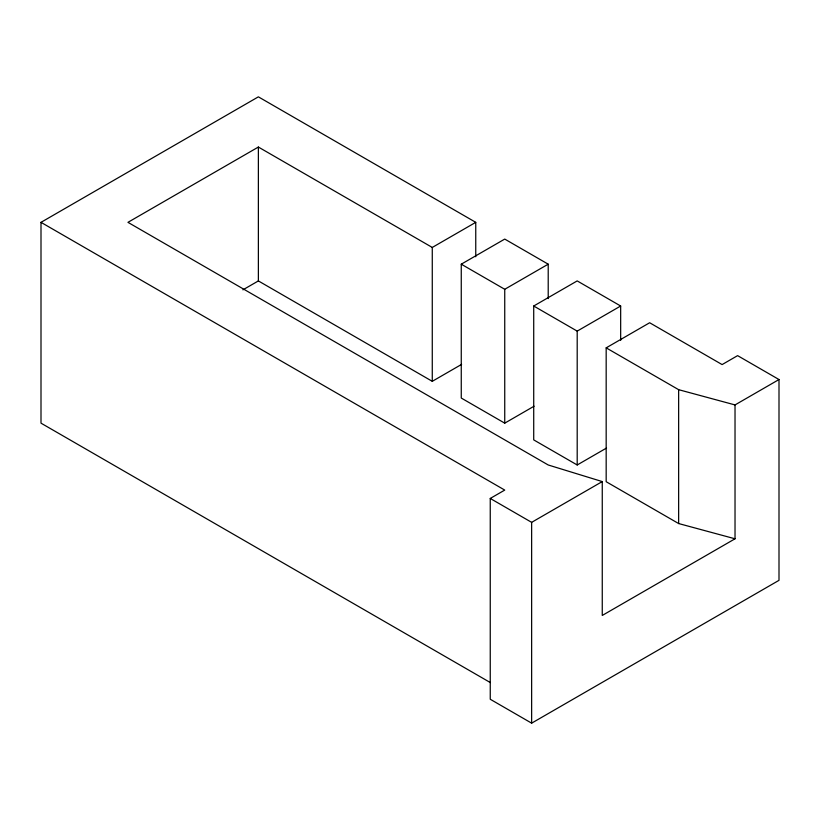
<?xml version="1.0" encoding="UTF-8"?>
<svg xmlns="http://www.w3.org/2000/svg" width="820" height="820" viewBox="0 0 820 820"><rect width="100%" height="100%" fill="white"/><g stroke="black" fill="none" stroke-linecap="round" stroke-linejoin="round"><path stroke-width="1.23" d="M490.309 682.558L41 423.151L41 222.343L258.372 96.842L475.754 222.343L475.754 256.773M475.754 222.343L432.273 247.445L258.372 147.047L127.951 222.343L548.211 464.981L602.259 481.576L602.259 615.451L735.027 538.791L735.027 404.926L779 379.537L779 580.334L531.637 723.158L490.247 699.255L490.247 498.447L504.741 490.083L41 222.343M242.904 289.849L258.372 280.922L432.273 381.32L461.619 364.377M534.086 406.207L504.741 423.151L461.26 398.048L461.26 264.183L504.741 239.081L548.211 264.183L548.211 298.603M461.26 264.183L504.741 289.286L548.211 264.183M606.544 448.038L577.198 464.981L533.717 439.889L533.717 306.014L577.198 280.911L620.668 306.014L620.668 340.443M533.717 306.014L577.198 331.116L620.668 306.014M735.027 538.791L678.642 523.549L606.175 481.719L606.175 347.854L649.655 322.752L722.112 364.582L737.61 355.634L779 379.537M490.247 498.447L531.637 522.35L602.259 481.576M606.175 347.854L678.642 389.684L735.027 404.926M678.642 389.684L678.642 523.549M577.198 331.116L577.198 464.981M531.637 522.35L531.637 723.158M504.741 289.286L504.741 423.151M432.273 247.445L432.273 381.32M258.372 147.047L258.372 280.922"/></g></svg>
